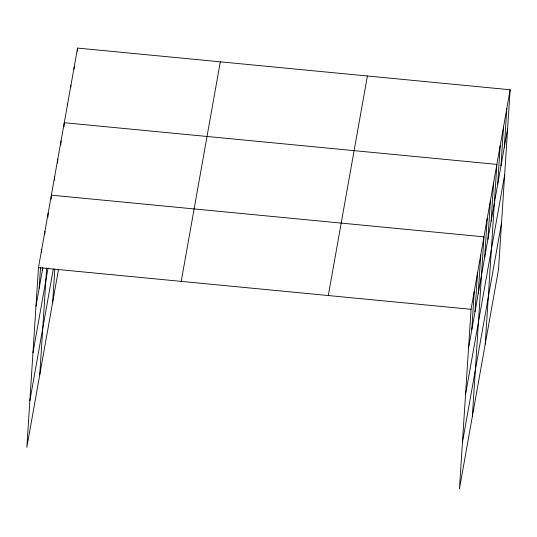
<?xml version="1.0" encoding="UTF-8"?>
<svg xmlns="http://www.w3.org/2000/svg" width="537" height="537" viewBox="0 0 537 537"><rect width="100%" height="100%" fill="white"/><g stroke="black" fill="none" stroke-linecap="round" stroke-linejoin="round"><path stroke-width="0.81" d="M510.15 89.753L471.056 309.299L459.437 488.925L498.531 269.379L510.15 89.753L77.563 48.075L38.469 267.621L26.85 447.247L58.573 269.084M39.188 288.188L40.523 267.614M41.477 252.799L41.691 249.504M42.416 270.077L42.577 267.607M44.705 234.689L44.913 231.393M47.874 217.398L48.142 213.283M39.751 374.799L46.665 267.909M51.102 199.287L51.364 195.173L483.958 236.851L472.338 416.477M54.378 180.351L54.593 177.056M57.553 163.06L57.815 158.945M60.775 144.95L61.043 140.835M52.653 302.344L54.801 269.124M64.004 126.833L64.265 122.718L496.859 164.396L485.24 344.029M67.487 105.702L67.588 104.057M70.81 87.041L70.918 85.396M74.079 69.206L74.24 66.736M77.348 51.364L77.563 48.075M471.781 329.872L474.278 291.188M475.003 311.755L477.507 273.071M478.232 293.645L480.729 254.961M484.683 257.418L487.18 218.734M487.905 239.307L490.409 200.623M491.133 221.197L493.631 182.513M497.678 184.419L500.182 145.735M501.001 165.758L503.505 127.074M504.324 147.098L506.827 108.414M35.966 306.305L42.853 267.607M32.958 352.816L48.055 268.017M29.857 400.736L53.317 269.01M181.217 281.375L220.318 61.829M328.302 295.545L367.395 75.999M468.553 347.983L507.646 128.437M465.545 394.494L504.639 174.948M462.444 442.414L501.545 222.868M38.469 267.621L471.056 309.299"/></g></svg>
